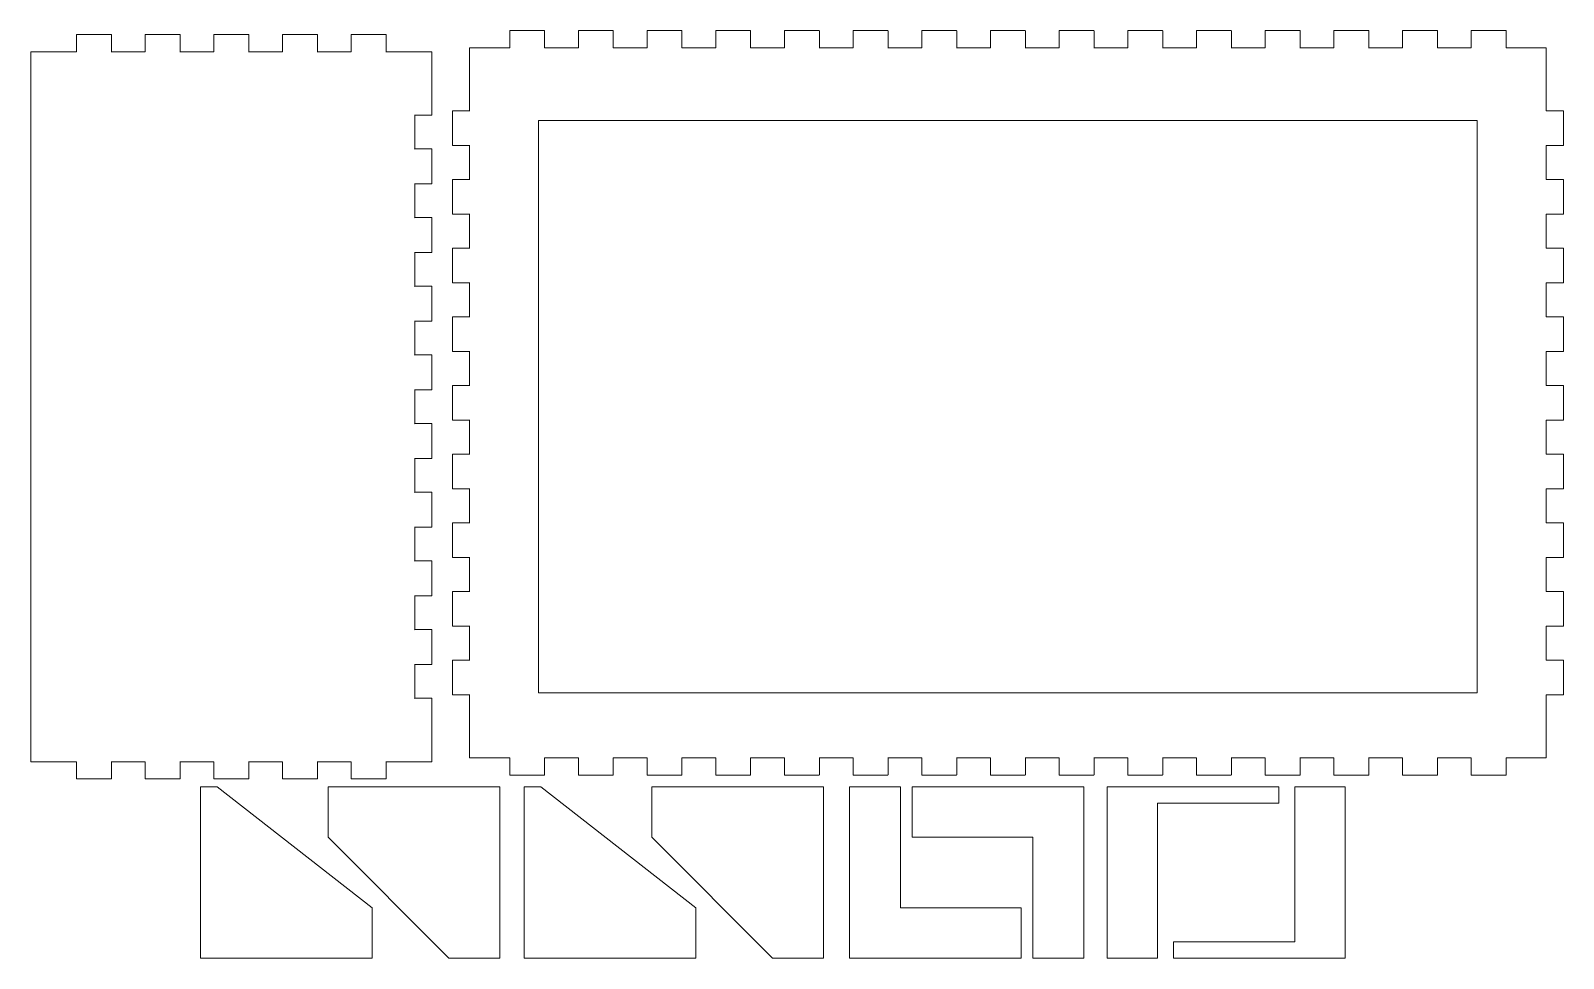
# Model space of a CAD drawing. Header units: millimetres. Extents: x 1 to 269, y 1 to 306.
# Drawn here: x 0.8 to 268.6, y 1 to 163.1 of the extents above; entities that cross this region are included whole.
import ezdxf

# ---------------------------------------------------------------- set-up
doc = ezdxf.new("R2010")
doc.units = ezdxf.units.MM

msp = doc.modelspace()

# ---------------------------------------------------------------- linework, layer by layer
at = {"color": 18, "linetype": 'Continuous', "lineweight": 5, "true_color": 0x000000}
for points in [[(20.85, 159.47), (14.95, 159.47)], [(32.85, 159.47), (26.95, 159.47)], [(44.85, 159.47), (38.95, 159.47)], [(56.85, 159.47), (50.95, 159.47)], [(96.55, 160.15), (90.65, 160.15)], [(108.55, 160.15), (102.65, 160.15)], [(120.55, 160.15), (114.65, 160.15)], [(132.55, 160.15), (126.65, 160.15)], [(144.55, 160.15), (138.65, 160.15)], [(156.55, 160.15), (150.65, 160.15)], [(168.55, 160.15), (162.65, 160.15)], [(180.55, 160.15), (174.65, 160.15)], [(192.55, 160.15), (186.65, 160.15)], [(204.55, 160.15), (198.65, 160.15)], [(216.55, 160.15), (210.65, 160.15)], [(228.55, 160.15), (222.65, 160.15)], [(240.55, 160.15), (234.65, 160.15)], [(252.55, 160.15), (246.65, 160.15)], [(67.95, 142.47), (67.95, 148.37)], [(77.55, 143.05), (77.55, 137.15)], [(265.65, 137.15), (265.65, 143.05)], [(67.95, 130.47), (67.95, 136.37)], [(77.55, 131.05), (77.55, 125.15)], [(265.65, 125.15), (265.65, 131.05)], [(67.95, 118.47), (67.95, 124.37)], [(77.55, 119.05), (77.55, 113.15)], [(265.65, 113.15), (265.65, 119.05)], [(67.95, 106.47), (67.95, 112.37)], [(77.55, 107.05), (77.55, 101.15)], [(265.65, 101.15), (265.65, 107.05)], [(67.95, 94.47), (67.95, 100.37)], [(77.55, 95.05), (77.55, 89.15)], [(265.65, 89.15), (265.65, 95.05)], [(67.95, 82.47), (67.95, 88.37)], [(77.55, 83.05), (77.55, 77.15)], [(265.65, 77.15), (265.65, 83.05)], [(67.95, 70.47), (67.95, 76.37)], [(77.55, 71.05), (77.55, 65.15)], [(265.65, 65.15), (265.65, 71.05)], [(67.95, 58.47), (67.95, 64.37)], [(77.55, 59.05), (77.55, 53.15)], [(265.65, 53.15), (265.65, 59.05)], [(67.95, 46.47), (67.95, 52.37)], [(14.95, 35.37), (20.85, 35.37)], [(26.95, 35.37), (32.85, 35.37)], [(38.95, 35.37), (44.85, 35.37)], [(50.95, 35.37), (56.85, 35.37)], [(90.65, 36.05), (96.55, 36.05)], [(102.65, 36.05), (108.55, 36.05)], [(114.65, 36.05), (120.55, 36.05)], [(126.65, 36.05), (132.55, 36.05)], [(138.65, 36.05), (144.55, 36.05)], [(150.65, 36.05), (156.55, 36.05)], [(162.65, 36.05), (168.55, 36.05)], [(174.65, 36.05), (180.55, 36.05)], [(186.65, 36.05), (192.55, 36.05)], [(198.65, 36.05), (204.55, 36.05)], [(210.65, 36.05), (216.55, 36.05)], [(222.65, 36.05), (228.55, 36.05)], [(234.65, 36.05), (240.55, 36.05)], [(246.65, 36.05), (252.55, 36.05)]]:
    msp.add_lwpolyline(points, dxfattribs=at)
at = {"color": 18, "linetype": 'Continuous', "lineweight": 18, "true_color": 0x000000}
for points in [[(89.6, 47.42), (253.6, 47.42), (253.6, 147.42), (89.6, 147.42), (89.6, 47.42)], [(60.53, 1.02), (30.53, 1.02), (30.53, 31.02), (33.43, 31.02), (60.53, 9.82), (60.53, 1.02)], [(82.82, 31.02), (82.82, 1.02), (73.92, 1.02), (52.82, 22.22), (52.82, 31.02), (82.82, 31.02)], [(117.08, 1.02), (87.08, 1.02), (87.08, 31.02), (89.98, 31.02), (117.08, 9.82), (117.08, 1.02)], [(139.37, 31.02), (139.37, 1.02), (130.47, 1.02), (109.37, 22.22), (109.37, 31.02), (139.37, 31.02)], [(173.94, 1.02), (143.94, 1.02), (143.94, 31.02), (152.84, 31.02), (152.84, 9.82), (173.94, 9.82), (173.94, 1.02)], [(154.87, 31.02), (184.87, 31.02), (184.87, 1.02), (175.97, 1.02), (175.97, 22.22), (154.87, 22.22), (154.87, 31.02)], [(188.93, 1.02), (188.93, 31.02), (218.93, 31.02), (218.93, 28.12), (197.73, 28.12), (197.73, 1.02), (188.93, 1.02)], [(230.51, 31.02), (230.51, 1.02), (200.51, 1.02), (200.51, 3.92), (221.71, 3.92), (221.71, 31.02), (230.51, 31.02)]]:
    msp.add_lwpolyline(points, close=True, dxfattribs=at)
at = {"color": 18, "linetype": 'Continuous', "lineweight": 5, "true_color": 0x000000}
for points, knots in [([(14.95, 159.47), (14.95, 159.47), (14.95, 162.42), (14.95, 162.42), (14.95, 162.45), (14.92, 162.47), (14.9, 162.47), (14.9, 162.47), (8.9, 162.47), (8.9, 162.47), (8.87, 162.47), (8.85, 162.45), (8.85, 162.42), (8.85, 162.42), (8.85, 159.47), (8.85, 159.47)], [0, 0, 0, 0, 1, 1, 1, 2, 2, 2, 3, 3, 3, 4, 4, 4, 5, 5, 5, 5]), ([(26.95, 159.47), (26.95, 159.47), (26.95, 162.42), (26.95, 162.42), (26.95, 162.45), (26.92, 162.47), (26.9, 162.47), (26.9, 162.47), (20.9, 162.47), (20.9, 162.47), (20.87, 162.47), (20.85, 162.45), (20.85, 162.42), (20.85, 162.42), (20.85, 159.47), (20.85, 159.47)], [0, 0, 0, 0, 1, 1, 1, 2, 2, 2, 3, 3, 3, 4, 4, 4, 5, 5, 5, 5]), ([(38.95, 159.47), (38.95, 159.47), (38.95, 162.42), (38.95, 162.42), (38.95, 162.45), (38.92, 162.47), (38.9, 162.47), (38.9, 162.47), (32.9, 162.47), (32.9, 162.47), (32.87, 162.47), (32.85, 162.45), (32.85, 162.42), (32.85, 162.42), (32.85, 159.47), (32.85, 159.47)], [0, 0, 0, 0, 1, 1, 1, 2, 2, 2, 3, 3, 3, 4, 4, 4, 5, 5, 5, 5]), ([(50.95, 159.47), (50.95, 159.47), (50.95, 162.42), (50.95, 162.42), (50.95, 162.45), (50.92, 162.47), (50.9, 162.47), (50.9, 162.47), (44.9, 162.47), (44.9, 162.47), (44.87, 162.47), (44.85, 162.45), (44.85, 162.42), (44.85, 162.42), (44.85, 159.47), (44.85, 159.47)], [0, 0, 0, 0, 1, 1, 1, 2, 2, 2, 3, 3, 3, 4, 4, 4, 5, 5, 5, 5]), ([(62.95, 159.47), (62.95, 159.47), (62.95, 162.42), (62.95, 162.42), (62.95, 162.45), (62.92, 162.47), (62.9, 162.47), (62.9, 162.47), (56.9, 162.47), (56.9, 162.47), (56.87, 162.47), (56.85, 162.45), (56.85, 162.42), (56.85, 162.42), (56.85, 159.47), (56.85, 159.47)], [0, 0, 0, 0, 1, 1, 1, 2, 2, 2, 3, 3, 3, 4, 4, 4, 5, 5, 5, 5]), ([(90.65, 160.15), (90.65, 160.15), (90.65, 163.1), (90.65, 163.1), (90.65, 163.13), (90.63, 163.15), (90.6, 163.15), (90.6, 163.15), (84.6, 163.15), (84.6, 163.15), (84.57, 163.15), (84.55, 163.13), (84.55, 163.1), (84.55, 163.1), (84.55, 160.15), (84.55, 160.15)], [0, 0, 0, 0, 1, 1, 1, 2, 2, 2, 3, 3, 3, 4, 4, 4, 5, 5, 5, 5]), ([(102.65, 160.15), (102.65, 160.15), (102.65, 163.1), (102.65, 163.1), (102.65, 163.13), (102.63, 163.15), (102.6, 163.15), (102.6, 163.15), (96.6, 163.15), (96.6, 163.15), (96.57, 163.15), (96.55, 163.13), (96.55, 163.1), (96.55, 163.1), (96.55, 160.15), (96.55, 160.15)], [0, 0, 0, 0, 1, 1, 1, 2, 2, 2, 3, 3, 3, 4, 4, 4, 5, 5, 5, 5]), ([(114.65, 160.15), (114.65, 160.15), (114.65, 163.1), (114.65, 163.1), (114.65, 163.13), (114.63, 163.15), (114.6, 163.15), (114.6, 163.15), (108.6, 163.15), (108.6, 163.15), (108.57, 163.15), (108.55, 163.13), (108.55, 163.1), (108.55, 163.1), (108.55, 160.15), (108.55, 160.15)], [0, 0, 0, 0, 1, 1, 1, 2, 2, 2, 3, 3, 3, 4, 4, 4, 5, 5, 5, 5]), ([(126.65, 160.15), (126.65, 160.15), (126.65, 163.1), (126.65, 163.1), (126.65, 163.13), (126.63, 163.15), (126.6, 163.15), (126.6, 163.15), (120.6, 163.15), (120.6, 163.15), (120.57, 163.15), (120.55, 163.13), (120.55, 163.1), (120.55, 163.1), (120.55, 160.15), (120.55, 160.15)], [0, 0, 0, 0, 1, 1, 1, 2, 2, 2, 3, 3, 3, 4, 4, 4, 5, 5, 5, 5]), ([(138.65, 160.15), (138.65, 160.15), (138.65, 163.1), (138.65, 163.1), (138.65, 163.13), (138.63, 163.15), (138.6, 163.15), (138.6, 163.15), (132.6, 163.15), (132.6, 163.15), (132.57, 163.15), (132.55, 163.13), (132.55, 163.1), (132.55, 163.1), (132.55, 160.15), (132.55, 160.15)], [0, 0, 0, 0, 1, 1, 1, 2, 2, 2, 3, 3, 3, 4, 4, 4, 5, 5, 5, 5]), ([(150.65, 160.15), (150.65, 160.15), (150.65, 163.1), (150.65, 163.1), (150.65, 163.13), (150.63, 163.15), (150.6, 163.15), (150.6, 163.15), (144.6, 163.15), (144.6, 163.15), (144.57, 163.15), (144.55, 163.13), (144.55, 163.1), (144.55, 163.1), (144.55, 160.15), (144.55, 160.15)], [0, 0, 0, 0, 1, 1, 1, 2, 2, 2, 3, 3, 3, 4, 4, 4, 5, 5, 5, 5]), ([(162.65, 160.15), (162.65, 160.15), (162.65, 163.1), (162.65, 163.1), (162.65, 163.13), (162.63, 163.15), (162.6, 163.15), (162.6, 163.15), (156.6, 163.15), (156.6, 163.15), (156.57, 163.15), (156.55, 163.13), (156.55, 163.1), (156.55, 163.1), (156.55, 160.15), (156.55, 160.15)], [0, 0, 0, 0, 1, 1, 1, 2, 2, 2, 3, 3, 3, 4, 4, 4, 5, 5, 5, 5]), ([(174.65, 160.15), (174.65, 160.15), (174.65, 163.1), (174.65, 163.1), (174.65, 163.13), (174.63, 163.15), (174.6, 163.15), (174.6, 163.15), (168.6, 163.15), (168.6, 163.15), (168.57, 163.15), (168.55, 163.13), (168.55, 163.1), (168.55, 163.1), (168.55, 160.15), (168.55, 160.15)], [0, 0, 0, 0, 1, 1, 1, 2, 2, 2, 3, 3, 3, 4, 4, 4, 5, 5, 5, 5]), ([(186.65, 160.15), (186.65, 160.15), (186.65, 163.1), (186.65, 163.1), (186.65, 163.13), (186.63, 163.15), (186.6, 163.15), (186.6, 163.15), (180.6, 163.15), (180.6, 163.15), (180.57, 163.15), (180.55, 163.13), (180.55, 163.1), (180.55, 163.1), (180.55, 160.15), (180.55, 160.15)], [0, 0, 0, 0, 1, 1, 1, 2, 2, 2, 3, 3, 3, 4, 4, 4, 5, 5, 5, 5]), ([(198.65, 160.15), (198.65, 160.15), (198.65, 163.1), (198.65, 163.1), (198.65, 163.13), (198.63, 163.15), (198.6, 163.15), (198.6, 163.15), (192.6, 163.15), (192.6, 163.15), (192.57, 163.15), (192.55, 163.13), (192.55, 163.1), (192.55, 163.1), (192.55, 160.15), (192.55, 160.15)], [0, 0, 0, 0, 1, 1, 1, 2, 2, 2, 3, 3, 3, 4, 4, 4, 5, 5, 5, 5]), ([(210.65, 160.15), (210.65, 160.15), (210.65, 163.1), (210.65, 163.1), (210.65, 163.13), (210.63, 163.15), (210.6, 163.15), (210.6, 163.15), (204.6, 163.15), (204.6, 163.15), (204.57, 163.15), (204.55, 163.13), (204.55, 163.1), (204.55, 163.1), (204.55, 160.15), (204.55, 160.15)], [0, 0, 0, 0, 1, 1, 1, 2, 2, 2, 3, 3, 3, 4, 4, 4, 5, 5, 5, 5]), ([(222.65, 160.15), (222.65, 160.15), (222.65, 163.1), (222.65, 163.1), (222.65, 163.13), (222.63, 163.15), (222.6, 163.15), (222.6, 163.15), (216.6, 163.15), (216.6, 163.15), (216.57, 163.15), (216.55, 163.13), (216.55, 163.1), (216.55, 163.1), (216.55, 160.15), (216.55, 160.15)], [0, 0, 0, 0, 1, 1, 1, 2, 2, 2, 3, 3, 3, 4, 4, 4, 5, 5, 5, 5]), ([(234.65, 160.15), (234.65, 160.15), (234.65, 163.1), (234.65, 163.1), (234.65, 163.13), (234.63, 163.15), (234.6, 163.15), (234.6, 163.15), (228.6, 163.15), (228.6, 163.15), (228.57, 163.15), (228.55, 163.13), (228.55, 163.1), (228.55, 163.1), (228.55, 160.15), (228.55, 160.15)], [0, 0, 0, 0, 1, 1, 1, 2, 2, 2, 3, 3, 3, 4, 4, 4, 5, 5, 5, 5]), ([(246.65, 160.15), (246.65, 160.15), (246.65, 163.1), (246.65, 163.1), (246.65, 163.13), (246.63, 163.15), (246.6, 163.15), (246.6, 163.15), (240.6, 163.15), (240.6, 163.15), (240.57, 163.15), (240.55, 163.13), (240.55, 163.1), (240.55, 163.1), (240.55, 160.15), (240.55, 160.15)], [0, 0, 0, 0, 1, 1, 1, 2, 2, 2, 3, 3, 3, 4, 4, 4, 5, 5, 5, 5]), ([(258.65, 160.15), (258.65, 160.15), (258.65, 163.1), (258.65, 163.1), (258.65, 163.13), (258.63, 163.15), (258.6, 163.15), (258.6, 163.15), (252.6, 163.15), (252.6, 163.15), (252.57, 163.15), (252.55, 163.13), (252.55, 163.1), (252.55, 163.1), (252.55, 160.15), (252.55, 160.15)], [0, 0, 0, 0, 1, 1, 1, 2, 2, 2, 3, 3, 3, 4, 4, 4, 5, 5, 5, 5]), ([(8.85, 159.47), (8.85, 159.47), (0.9, 159.47), (0.9, 159.47), (0.87, 159.47), (0.85, 159.45), (0.85, 159.42), (0.85, 159.42), (0.85, 35.42), (0.85, 35.42), (0.85, 35.39), (0.87, 35.37), (0.9, 35.37), (0.9, 35.37), (8.85, 35.37), (8.85, 35.37)], [0, 0, 0, 0, 1, 1, 1, 2, 2, 2, 3, 3, 3, 4, 4, 4, 5, 5, 5, 5]), ([(67.95, 148.37), (67.95, 148.37), (70.9, 148.37), (70.9, 148.37), (70.92, 148.37), (70.95, 148.39), (70.95, 148.42), (70.95, 148.42), (70.95, 159.42), (70.95, 159.42), (70.95, 159.45), (70.92, 159.47), (70.9, 159.47), (70.9, 159.47), (62.95, 159.47), (62.95, 159.47)], [0, 0, 0, 0, 1, 1, 1, 2, 2, 2, 3, 3, 3, 4, 4, 4, 5, 5, 5, 5]), ([(84.55, 160.15), (84.55, 160.15), (77.6, 160.15), (77.6, 160.15), (77.57, 160.15), (77.55, 160.13), (77.55, 160.1), (77.55, 160.1), (77.55, 149.15), (77.55, 149.15)], [0, 0, 0, 0, 1, 1, 1, 2, 2, 2, 3, 3, 3, 3]), ([(265.65, 149.15), (265.65, 149.15), (265.65, 160.1), (265.65, 160.1), (265.65, 160.13), (265.63, 160.15), (265.6, 160.15), (265.6, 160.15), (258.65, 160.15), (258.65, 160.15)], [0, 0, 0, 0, 1, 1, 1, 2, 2, 2, 3, 3, 3, 3]), ([(77.55, 149.15), (77.55, 149.15), (74.6, 149.15), (74.6, 149.15), (74.57, 149.15), (74.55, 149.13), (74.55, 149.1), (74.55, 149.1), (74.55, 143.1), (74.55, 143.1), (74.55, 143.07), (74.57, 143.05), (74.6, 143.05), (74.6, 143.05), (77.55, 143.05), (77.55, 143.05)], [0, 0, 0, 0, 1, 1, 1, 2, 2, 2, 3, 3, 3, 4, 4, 4, 5, 5, 5, 5]), ([(265.65, 143.05), (265.65, 143.05), (268.6, 143.05), (268.6, 143.05), (268.63, 143.05), (268.65, 143.07), (268.65, 143.1), (268.65, 143.1), (268.65, 149.1), (268.65, 149.1), (268.65, 149.13), (268.63, 149.15), (268.6, 149.15), (268.6, 149.15), (265.65, 149.15), (265.65, 149.15)], [0, 0, 0, 0, 1, 1, 1, 2, 2, 2, 3, 3, 3, 4, 4, 4, 5, 5, 5, 5]), ([(67.95, 136.37), (67.95, 136.37), (70.9, 136.37), (70.9, 136.37), (70.92, 136.37), (70.95, 136.39), (70.95, 136.42), (70.95, 136.42), (70.95, 142.42), (70.95, 142.42), (70.95, 142.45), (70.92, 142.47), (70.9, 142.47), (70.9, 142.47), (67.95, 142.47), (67.95, 142.47)], [0, 0, 0, 0, 1, 1, 1, 2, 2, 2, 3, 3, 3, 4, 4, 4, 5, 5, 5, 5]), ([(77.55, 137.15), (77.55, 137.15), (74.6, 137.15), (74.6, 137.15), (74.57, 137.15), (74.55, 137.13), (74.55, 137.1), (74.55, 137.1), (74.55, 131.1), (74.55, 131.1), (74.55, 131.07), (74.57, 131.05), (74.6, 131.05), (74.6, 131.05), (77.55, 131.05), (77.55, 131.05)], [0, 0, 0, 0, 1, 1, 1, 2, 2, 2, 3, 3, 3, 4, 4, 4, 5, 5, 5, 5]), ([(265.65, 131.05), (265.65, 131.05), (268.6, 131.05), (268.6, 131.05), (268.63, 131.05), (268.65, 131.07), (268.65, 131.1), (268.65, 131.1), (268.65, 137.1), (268.65, 137.1), (268.65, 137.13), (268.63, 137.15), (268.6, 137.15), (268.6, 137.15), (265.65, 137.15), (265.65, 137.15)], [0, 0, 0, 0, 1, 1, 1, 2, 2, 2, 3, 3, 3, 4, 4, 4, 5, 5, 5, 5]), ([(67.95, 124.37), (67.95, 124.37), (70.9, 124.37), (70.9, 124.37), (70.92, 124.37), (70.95, 124.39), (70.95, 124.42), (70.95, 124.42), (70.95, 130.42), (70.95, 130.42), (70.95, 130.45), (70.92, 130.47), (70.9, 130.47), (70.9, 130.47), (67.95, 130.47), (67.95, 130.47)], [0, 0, 0, 0, 1, 1, 1, 2, 2, 2, 3, 3, 3, 4, 4, 4, 5, 5, 5, 5]), ([(77.55, 125.15), (77.55, 125.15), (74.6, 125.15), (74.6, 125.15), (74.57, 125.15), (74.55, 125.13), (74.55, 125.1), (74.55, 125.1), (74.55, 119.1), (74.55, 119.1), (74.55, 119.07), (74.57, 119.05), (74.6, 119.05), (74.6, 119.05), (77.55, 119.05), (77.55, 119.05)], [0, 0, 0, 0, 1, 1, 1, 2, 2, 2, 3, 3, 3, 4, 4, 4, 5, 5, 5, 5]), ([(265.65, 119.05), (265.65, 119.05), (268.6, 119.05), (268.6, 119.05), (268.63, 119.05), (268.65, 119.07), (268.65, 119.1), (268.65, 119.1), (268.65, 125.1), (268.65, 125.1), (268.65, 125.13), (268.63, 125.15), (268.6, 125.15), (268.6, 125.15), (265.65, 125.15), (265.65, 125.15)], [0, 0, 0, 0, 1, 1, 1, 2, 2, 2, 3, 3, 3, 4, 4, 4, 5, 5, 5, 5]), ([(67.95, 112.37), (67.95, 112.37), (70.9, 112.37), (70.9, 112.37), (70.92, 112.37), (70.95, 112.39), (70.95, 112.42), (70.95, 112.42), (70.95, 118.42), (70.95, 118.42), (70.95, 118.45), (70.92, 118.47), (70.9, 118.47), (70.9, 118.47), (67.95, 118.47), (67.95, 118.47)], [0, 0, 0, 0, 1, 1, 1, 2, 2, 2, 3, 3, 3, 4, 4, 4, 5, 5, 5, 5]), ([(77.55, 113.15), (77.55, 113.15), (74.6, 113.15), (74.6, 113.15), (74.57, 113.15), (74.55, 113.13), (74.55, 113.1), (74.55, 113.1), (74.55, 107.1), (74.55, 107.1), (74.55, 107.07), (74.57, 107.05), (74.6, 107.05), (74.6, 107.05), (77.55, 107.05), (77.55, 107.05)], [0, 0, 0, 0, 1, 1, 1, 2, 2, 2, 3, 3, 3, 4, 4, 4, 5, 5, 5, 5]), ([(265.65, 107.05), (265.65, 107.05), (268.6, 107.05), (268.6, 107.05), (268.63, 107.05), (268.65, 107.07), (268.65, 107.1), (268.65, 107.1), (268.65, 113.1), (268.65, 113.1), (268.65, 113.13), (268.63, 113.15), (268.6, 113.15), (268.6, 113.15), (265.65, 113.15), (265.65, 113.15)], [0, 0, 0, 0, 1, 1, 1, 2, 2, 2, 3, 3, 3, 4, 4, 4, 5, 5, 5, 5]), ([(67.95, 100.37), (67.95, 100.37), (70.9, 100.37), (70.9, 100.37), (70.92, 100.37), (70.95, 100.39), (70.95, 100.42), (70.95, 100.42), (70.95, 106.42), (70.95, 106.42), (70.95, 106.45), (70.92, 106.47), (70.9, 106.47), (70.9, 106.47), (67.95, 106.47), (67.95, 106.47)], [0, 0, 0, 0, 1, 1, 1, 2, 2, 2, 3, 3, 3, 4, 4, 4, 5, 5, 5, 5]), ([(77.55, 101.15), (77.55, 101.15), (74.6, 101.15), (74.6, 101.15), (74.57, 101.15), (74.55, 101.13), (74.55, 101.1), (74.55, 101.1), (74.55, 95.1), (74.55, 95.1), (74.55, 95.07), (74.57, 95.05), (74.6, 95.05), (74.6, 95.05), (77.55, 95.05), (77.55, 95.05)], [0, 0, 0, 0, 1, 1, 1, 2, 2, 2, 3, 3, 3, 4, 4, 4, 5, 5, 5, 5]), ([(265.65, 95.05), (265.65, 95.05), (268.6, 95.05), (268.6, 95.05), (268.63, 95.05), (268.65, 95.07), (268.65, 95.1), (268.65, 95.1), (268.65, 101.1), (268.65, 101.1), (268.65, 101.13), (268.63, 101.15), (268.6, 101.15), (268.6, 101.15), (265.65, 101.15), (265.65, 101.15)], [0, 0, 0, 0, 1, 1, 1, 2, 2, 2, 3, 3, 3, 4, 4, 4, 5, 5, 5, 5]), ([(67.95, 88.37), (67.95, 88.37), (70.9, 88.37), (70.9, 88.37), (70.92, 88.37), (70.95, 88.39), (70.95, 88.42), (70.95, 88.42), (70.95, 94.42), (70.95, 94.42), (70.95, 94.45), (70.92, 94.47), (70.9, 94.47), (70.9, 94.47), (67.95, 94.47), (67.95, 94.47)], [0, 0, 0, 0, 1, 1, 1, 2, 2, 2, 3, 3, 3, 4, 4, 4, 5, 5, 5, 5]), ([(77.55, 89.15), (77.55, 89.15), (74.6, 89.15), (74.6, 89.15), (74.57, 89.15), (74.55, 89.13), (74.55, 89.1), (74.55, 89.1), (74.55, 83.1), (74.55, 83.1), (74.55, 83.07), (74.57, 83.05), (74.6, 83.05), (74.6, 83.05), (77.55, 83.05), (77.55, 83.05)], [0, 0, 0, 0, 1, 1, 1, 2, 2, 2, 3, 3, 3, 4, 4, 4, 5, 5, 5, 5]), ([(265.65, 83.05), (265.65, 83.05), (268.6, 83.05), (268.6, 83.05), (268.63, 83.05), (268.65, 83.07), (268.65, 83.1), (268.65, 83.1), (268.65, 89.1), (268.65, 89.1), (268.65, 89.13), (268.63, 89.15), (268.6, 89.15), (268.6, 89.15), (265.65, 89.15), (265.65, 89.15)], [0, 0, 0, 0, 1, 1, 1, 2, 2, 2, 3, 3, 3, 4, 4, 4, 5, 5, 5, 5]), ([(67.95, 76.37), (67.95, 76.37), (70.9, 76.37), (70.9, 76.37), (70.92, 76.37), (70.95, 76.39), (70.95, 76.42), (70.95, 76.42), (70.95, 82.42), (70.95, 82.42), (70.95, 82.45), (70.92, 82.47), (70.9, 82.47), (70.9, 82.47), (67.95, 82.47), (67.95, 82.47)], [0, 0, 0, 0, 1, 1, 1, 2, 2, 2, 3, 3, 3, 4, 4, 4, 5, 5, 5, 5]), ([(77.55, 77.15), (77.55, 77.15), (74.6, 77.15), (74.6, 77.15), (74.57, 77.15), (74.55, 77.13), (74.55, 77.1), (74.55, 77.1), (74.55, 71.1), (74.55, 71.1), (74.55, 71.07), (74.57, 71.05), (74.6, 71.05), (74.6, 71.05), (77.55, 71.05), (77.55, 71.05)], [0, 0, 0, 0, 1, 1, 1, 2, 2, 2, 3, 3, 3, 4, 4, 4, 5, 5, 5, 5]), ([(265.65, 71.05), (265.65, 71.05), (268.6, 71.05), (268.6, 71.05), (268.63, 71.05), (268.65, 71.07), (268.65, 71.1), (268.65, 71.1), (268.65, 77.1), (268.65, 77.1), (268.65, 77.13), (268.63, 77.15), (268.6, 77.15), (268.6, 77.15), (265.65, 77.15), (265.65, 77.15)], [0, 0, 0, 0, 1, 1, 1, 2, 2, 2, 3, 3, 3, 4, 4, 4, 5, 5, 5, 5]), ([(67.95, 64.37), (67.95, 64.37), (70.9, 64.37), (70.9, 64.37), (70.92, 64.37), (70.95, 64.39), (70.95, 64.42), (70.95, 64.42), (70.95, 70.42), (70.95, 70.42), (70.95, 70.45), (70.92, 70.47), (70.9, 70.47), (70.9, 70.47), (67.95, 70.47), (67.95, 70.47)], [0, 0, 0, 0, 1, 1, 1, 2, 2, 2, 3, 3, 3, 4, 4, 4, 5, 5, 5, 5]), ([(77.55, 65.15), (77.55, 65.15), (74.6, 65.15), (74.6, 65.15), (74.57, 65.15), (74.55, 65.13), (74.55, 65.1), (74.55, 65.1), (74.55, 59.1), (74.55, 59.1), (74.55, 59.07), (74.57, 59.05), (74.6, 59.05), (74.6, 59.05), (77.55, 59.05), (77.55, 59.05)], [0, 0, 0, 0, 1, 1, 1, 2, 2, 2, 3, 3, 3, 4, 4, 4, 5, 5, 5, 5]), ([(265.65, 59.05), (265.65, 59.05), (268.6, 59.05), (268.6, 59.05), (268.63, 59.05), (268.65, 59.07), (268.65, 59.1), (268.65, 59.1), (268.65, 65.1), (268.65, 65.1), (268.65, 65.13), (268.63, 65.15), (268.6, 65.15), (268.6, 65.15), (265.65, 65.15), (265.65, 65.15)], [0, 0, 0, 0, 1, 1, 1, 2, 2, 2, 3, 3, 3, 4, 4, 4, 5, 5, 5, 5]), ([(67.95, 52.37), (67.95, 52.37), (70.9, 52.37), (70.9, 52.37), (70.92, 52.37), (70.95, 52.39), (70.95, 52.42), (70.95, 52.42), (70.95, 58.42), (70.95, 58.42), (70.95, 58.45), (70.92, 58.47), (70.9, 58.47), (70.9, 58.47), (67.95, 58.47), (67.95, 58.47)], [0, 0, 0, 0, 1, 1, 1, 2, 2, 2, 3, 3, 3, 4, 4, 4, 5, 5, 5, 5]), ([(77.55, 53.15), (77.55, 53.15), (74.6, 53.15), (74.6, 53.15), (74.57, 53.15), (74.55, 53.13), (74.55, 53.1), (74.55, 53.1), (74.55, 47.1), (74.55, 47.1), (74.55, 47.07), (74.57, 47.05), (74.6, 47.05), (74.6, 47.05), (77.55, 47.05), (77.55, 47.05)], [0, 0, 0, 0, 1, 1, 1, 2, 2, 2, 3, 3, 3, 4, 4, 4, 5, 5, 5, 5]), ([(265.65, 47.05), (265.65, 47.05), (268.6, 47.05), (268.6, 47.05), (268.63, 47.05), (268.65, 47.07), (268.65, 47.1), (268.65, 47.1), (268.65, 53.1), (268.65, 53.1), (268.65, 53.13), (268.63, 53.15), (268.6, 53.15), (268.6, 53.15), (265.65, 53.15), (265.65, 53.15)], [0, 0, 0, 0, 1, 1, 1, 2, 2, 2, 3, 3, 3, 4, 4, 4, 5, 5, 5, 5]), ([(62.95, 35.37), (62.95, 35.37), (70.9, 35.37), (70.9, 35.37), (70.92, 35.37), (70.95, 35.39), (70.95, 35.42), (70.95, 35.42), (70.95, 46.42), (70.95, 46.42), (70.95, 46.45), (70.92, 46.47), (70.9, 46.47), (70.9, 46.47), (67.95, 46.47), (67.95, 46.47)], [0, 0, 0, 0, 1, 1, 1, 2, 2, 2, 3, 3, 3, 4, 4, 4, 5, 5, 5, 5]), ([(77.55, 47.05), (77.55, 47.05), (77.55, 36.1), (77.55, 36.1), (77.55, 36.1), (77.57, 36.05), (77.6, 36.05), (77.6, 36.05), (84.55, 36.05), (84.55, 36.05)], [0, 0, 0, 0, 1, 1, 1, 2, 2, 2, 3, 3, 3, 3]), ([(258.65, 36.05), (258.65, 36.05), (265.6, 36.05), (265.6, 36.05), (265.63, 36.05), (265.65, 36.07), (265.65, 36.1), (265.65, 36.1), (265.65, 47.05), (265.65, 47.05)], [0, 0, 0, 0, 1, 1, 1, 2, 2, 2, 3, 3, 3, 3]), ([(8.85, 35.37), (8.85, 35.37), (8.85, 32.42), (8.85, 32.42), (8.85, 32.39), (8.87, 32.37), (8.9, 32.37), (8.9, 32.37), (14.9, 32.37), (14.9, 32.37), (14.92, 32.37), (14.95, 32.39), (14.95, 32.42), (14.95, 32.42), (14.95, 35.37), (14.95, 35.37)], [0, 0, 0, 0, 1, 1, 1, 2, 2, 2, 3, 3, 3, 4, 4, 4, 5, 5, 5, 5]), ([(20.85, 35.37), (20.85, 35.37), (20.85, 32.42), (20.85, 32.42), (20.85, 32.39), (20.87, 32.37), (20.9, 32.37), (20.9, 32.37), (26.9, 32.37), (26.9, 32.37), (26.92, 32.37), (26.95, 32.39), (26.95, 32.42), (26.95, 32.42), (26.95, 35.37), (26.95, 35.37)], [0, 0, 0, 0, 1, 1, 1, 2, 2, 2, 3, 3, 3, 4, 4, 4, 5, 5, 5, 5]), ([(32.85, 35.37), (32.85, 35.37), (32.85, 32.42), (32.85, 32.42), (32.85, 32.39), (32.87, 32.37), (32.9, 32.37), (32.9, 32.37), (38.9, 32.37), (38.9, 32.37), (38.92, 32.37), (38.95, 32.39), (38.95, 32.42), (38.95, 32.42), (38.95, 35.37), (38.95, 35.37)], [0, 0, 0, 0, 1, 1, 1, 2, 2, 2, 3, 3, 3, 4, 4, 4, 5, 5, 5, 5]), ([(44.85, 35.37), (44.85, 35.37), (44.85, 32.42), (44.85, 32.42), (44.85, 32.39), (44.87, 32.37), (44.9, 32.37), (44.9, 32.37), (50.9, 32.37), (50.9, 32.37), (50.92, 32.37), (50.95, 32.39), (50.95, 32.42), (50.95, 32.42), (50.95, 35.37), (50.95, 35.37)], [0, 0, 0, 0, 1, 1, 1, 2, 2, 2, 3, 3, 3, 4, 4, 4, 5, 5, 5, 5]), ([(56.85, 35.37), (56.85, 35.37), (56.85, 32.42), (56.85, 32.42), (56.85, 32.39), (56.87, 32.37), (56.9, 32.37), (56.9, 32.37), (62.9, 32.37), (62.9, 32.37), (62.92, 32.37), (62.95, 32.39), (62.95, 32.42), (62.95, 32.42), (62.95, 35.37), (62.95, 35.37)], [0, 0, 0, 0, 1, 1, 1, 2, 2, 2, 3, 3, 3, 4, 4, 4, 5, 5, 5, 5]), ([(84.55, 36.05), (84.55, 36.05), (84.55, 33.1), (84.55, 33.1), (84.55, 33.07), (84.57, 33.05), (84.6, 33.05), (84.6, 33.05), (90.6, 33.05), (90.6, 33.05), (90.63, 33.05), (90.65, 33.07), (90.65, 33.1), (90.65, 33.1), (90.65, 36.05), (90.65, 36.05)], [0, 0, 0, 0, 1, 1, 1, 2, 2, 2, 3, 3, 3, 4, 4, 4, 5, 5, 5, 5]), ([(96.55, 36.05), (96.55, 36.05), (96.55, 33.1), (96.55, 33.1), (96.55, 33.07), (96.57, 33.05), (96.6, 33.05), (96.6, 33.05), (102.6, 33.05), (102.6, 33.05), (102.63, 33.05), (102.65, 33.07), (102.65, 33.1), (102.65, 33.1), (102.65, 36.05), (102.65, 36.05)], [0, 0, 0, 0, 1, 1, 1, 2, 2, 2, 3, 3, 3, 4, 4, 4, 5, 5, 5, 5]), ([(108.55, 36.05), (108.55, 36.05), (108.55, 33.1), (108.55, 33.1), (108.55, 33.07), (108.57, 33.05), (108.6, 33.05), (108.6, 33.05), (114.6, 33.05), (114.6, 33.05), (114.63, 33.05), (114.65, 33.07), (114.65, 33.1), (114.65, 33.1), (114.65, 36.05), (114.65, 36.05)], [0, 0, 0, 0, 1, 1, 1, 2, 2, 2, 3, 3, 3, 4, 4, 4, 5, 5, 5, 5]), ([(120.55, 36.05), (120.55, 36.05), (120.55, 33.1), (120.55, 33.1), (120.55, 33.07), (120.57, 33.05), (120.6, 33.05), (120.6, 33.05), (126.6, 33.05), (126.6, 33.05), (126.63, 33.05), (126.65, 33.07), (126.65, 33.1), (126.65, 33.1), (126.65, 36.05), (126.65, 36.05)], [0, 0, 0, 0, 1, 1, 1, 2, 2, 2, 3, 3, 3, 4, 4, 4, 5, 5, 5, 5]), ([(132.55, 36.05), (132.55, 36.05), (132.55, 33.1), (132.55, 33.1), (132.55, 33.07), (132.57, 33.05), (132.6, 33.05), (132.6, 33.05), (138.6, 33.05), (138.6, 33.05), (138.63, 33.05), (138.65, 33.07), (138.65, 33.1), (138.65, 33.1), (138.65, 36.05), (138.65, 36.05)], [0, 0, 0, 0, 1, 1, 1, 2, 2, 2, 3, 3, 3, 4, 4, 4, 5, 5, 5, 5]), ([(144.55, 36.05), (144.55, 36.05), (144.55, 33.1), (144.55, 33.1), (144.55, 33.07), (144.57, 33.05), (144.6, 33.05), (144.6, 33.05), (150.6, 33.05), (150.6, 33.05), (150.63, 33.05), (150.65, 33.07), (150.65, 33.1), (150.65, 33.1), (150.65, 36.05), (150.65, 36.05)], [0, 0, 0, 0, 1, 1, 1, 2, 2, 2, 3, 3, 3, 4, 4, 4, 5, 5, 5, 5]), ([(156.55, 36.05), (156.55, 36.05), (156.55, 33.1), (156.55, 33.1), (156.55, 33.07), (156.57, 33.05), (156.6, 33.05), (156.6, 33.05), (162.6, 33.05), (162.6, 33.05), (162.63, 33.05), (162.65, 33.07), (162.65, 33.1), (162.65, 33.1), (162.65, 36.05), (162.65, 36.05)], [0, 0, 0, 0, 1, 1, 1, 2, 2, 2, 3, 3, 3, 4, 4, 4, 5, 5, 5, 5]), ([(168.55, 36.05), (168.55, 36.05), (168.55, 33.1), (168.55, 33.1), (168.55, 33.07), (168.57, 33.05), (168.6, 33.05), (168.6, 33.05), (174.6, 33.05), (174.6, 33.05), (174.63, 33.05), (174.65, 33.07), (174.65, 33.1), (174.65, 33.1), (174.65, 36.05), (174.65, 36.05)], [0, 0, 0, 0, 1, 1, 1, 2, 2, 2, 3, 3, 3, 4, 4, 4, 5, 5, 5, 5]), ([(180.55, 36.05), (180.55, 36.05), (180.55, 33.1), (180.55, 33.1), (180.55, 33.07), (180.57, 33.05), (180.6, 33.05), (180.6, 33.05), (186.6, 33.05), (186.6, 33.05), (186.63, 33.05), (186.65, 33.07), (186.65, 33.1), (186.65, 33.1), (186.65, 36.05), (186.65, 36.05)], [0, 0, 0, 0, 1, 1, 1, 2, 2, 2, 3, 3, 3, 4, 4, 4, 5, 5, 5, 5]), ([(192.55, 36.05), (192.55, 36.05), (192.55, 33.1), (192.55, 33.1), (192.55, 33.07), (192.57, 33.05), (192.6, 33.05), (192.6, 33.05), (198.6, 33.05), (198.6, 33.05), (198.63, 33.05), (198.65, 33.07), (198.65, 33.1), (198.65, 33.1), (198.65, 36.05), (198.65, 36.05)], [0, 0, 0, 0, 1, 1, 1, 2, 2, 2, 3, 3, 3, 4, 4, 4, 5, 5, 5, 5]), ([(204.55, 36.05), (204.55, 36.05), (204.55, 33.1), (204.55, 33.1), (204.55, 33.07), (204.57, 33.05), (204.6, 33.05), (204.6, 33.05), (210.6, 33.05), (210.6, 33.05), (210.63, 33.05), (210.65, 33.07), (210.65, 33.1), (210.65, 33.1), (210.65, 36.05), (210.65, 36.05)], [0, 0, 0, 0, 1, 1, 1, 2, 2, 2, 3, 3, 3, 4, 4, 4, 5, 5, 5, 5]), ([(216.55, 36.05), (216.55, 36.05), (216.55, 33.1), (216.55, 33.1), (216.55, 33.07), (216.57, 33.05), (216.6, 33.05), (216.6, 33.05), (222.6, 33.05), (222.6, 33.05), (222.63, 33.05), (222.65, 33.07), (222.65, 33.1), (222.65, 33.1), (222.65, 36.05), (222.65, 36.05)], [0, 0, 0, 0, 1, 1, 1, 2, 2, 2, 3, 3, 3, 4, 4, 4, 5, 5, 5, 5]), ([(228.55, 36.05), (228.55, 36.05), (228.55, 33.1), (228.55, 33.1), (228.55, 33.07), (228.57, 33.05), (228.6, 33.05), (228.6, 33.05), (234.6, 33.05), (234.6, 33.05), (234.63, 33.05), (234.65, 33.07), (234.65, 33.1), (234.65, 33.1), (234.65, 36.05), (234.65, 36.05)], [0, 0, 0, 0, 1, 1, 1, 2, 2, 2, 3, 3, 3, 4, 4, 4, 5, 5, 5, 5]), ([(240.55, 36.05), (240.55, 36.05), (240.55, 33.1), (240.55, 33.1), (240.55, 33.07), (240.57, 33.05), (240.6, 33.05), (240.6, 33.05), (246.6, 33.05), (246.6, 33.05), (246.63, 33.05), (246.65, 33.07), (246.65, 33.1), (246.65, 33.1), (246.65, 36.05), (246.65, 36.05)], [0, 0, 0, 0, 1, 1, 1, 2, 2, 2, 3, 3, 3, 4, 4, 4, 5, 5, 5, 5]), ([(252.55, 36.05), (252.55, 36.05), (252.55, 33.1), (252.55, 33.1), (252.55, 33.07), (252.57, 33.05), (252.6, 33.05), (252.6, 33.05), (258.6, 33.05), (258.6, 33.05), (258.63, 33.05), (258.65, 33.07), (258.65, 33.1), (258.65, 33.1), (258.65, 36.05), (258.65, 36.05)], [0, 0, 0, 0, 1, 1, 1, 2, 2, 2, 3, 3, 3, 4, 4, 4, 5, 5, 5, 5])]:
    msp.add_open_spline(points, degree=3, knots=knots, dxfattribs=at)
for points in [[(8.85, 159.47), (8.85, 159.42), (8.9, 159.47), (8.85, 159.47)], [(14.95, 159.47), (14.9, 159.47), (14.95, 159.42), (14.95, 159.47)], [(20.85, 159.47), (20.85, 159.42), (20.9, 159.47), (20.85, 159.47)], [(26.95, 159.47), (26.9, 159.47), (26.95, 159.42), (26.95, 159.47)], [(32.85, 159.47), (32.85, 159.42), (32.9, 159.47), (32.85, 159.47)], [(38.95, 159.47), (38.9, 159.47), (38.95, 159.42), (38.95, 159.47)], [(44.85, 159.47), (44.85, 159.42), (44.9, 159.47), (44.85, 159.47)], [(50.95, 159.47), (50.9, 159.47), (50.95, 159.42), (50.95, 159.47)], [(56.85, 159.47), (56.85, 159.42), (56.9, 159.47), (56.85, 159.47)], [(62.95, 159.47), (62.9, 159.47), (62.95, 159.42), (62.95, 159.47)], [(84.55, 160.15), (84.55, 160.1), (84.6, 160.15), (84.55, 160.15)], [(90.65, 160.15), (90.6, 160.15), (90.65, 160.1), (90.65, 160.15)], [(96.55, 160.15), (96.55, 160.1), (96.6, 160.15), (96.55, 160.15)], [(102.65, 160.15), (102.6, 160.15), (102.65, 160.1), (102.65, 160.15)], [(108.55, 160.15), (108.55, 160.1), (108.6, 160.15), (108.55, 160.15)], [(114.65, 160.15), (114.6, 160.15), (114.65, 160.1), (114.65, 160.15)], [(120.55, 160.15), (120.55, 160.1), (120.6, 160.15), (120.55, 160.15)], [(126.65, 160.15), (126.6, 160.15), (126.65, 160.1), (126.65, 160.15)], [(132.55, 160.15), (132.55, 160.1), (132.6, 160.15), (132.55, 160.15)], [(138.65, 160.15), (138.6, 160.15), (138.65, 160.1), (138.65, 160.15)], [(144.55, 160.15), (144.55, 160.1), (144.6, 160.15), (144.55, 160.15)], [(150.65, 160.15), (150.6, 160.15), (150.65, 160.1), (150.65, 160.15)], [(156.55, 160.15), (156.55, 160.1), (156.6, 160.15), (156.55, 160.15)], [(162.65, 160.15), (162.6, 160.15), (162.65, 160.1), (162.65, 160.15)], [(168.55, 160.15), (168.55, 160.1), (168.6, 160.15), (168.55, 160.15)], [(174.65, 160.15), (174.6, 160.15), (174.65, 160.1), (174.65, 160.15)], [(180.55, 160.15), (180.55, 160.1), (180.6, 160.15), (180.55, 160.15)], [(186.65, 160.15), (186.6, 160.15), (186.65, 160.1), (186.65, 160.15)], [(192.55, 160.15), (192.55, 160.1), (192.6, 160.15), (192.55, 160.15)], [(198.65, 160.15), (198.6, 160.15), (198.65, 160.1), (198.65, 160.15)], [(204.55, 160.15), (204.55, 160.1), (204.6, 160.15), (204.55, 160.15)], [(210.65, 160.15), (210.6, 160.15), (210.65, 160.1), (210.65, 160.15)], [(216.55, 160.15), (216.55, 160.1), (216.6, 160.15), (216.55, 160.15)], [(222.65, 160.15), (222.6, 160.15), (222.65, 160.1), (222.65, 160.15)], [(228.55, 160.15), (228.55, 160.1), (228.6, 160.15), (228.55, 160.15)], [(234.65, 160.15), (234.6, 160.15), (234.65, 160.1), (234.65, 160.15)], [(240.55, 160.15), (240.55, 160.1), (240.6, 160.15), (240.55, 160.15)], [(246.65, 160.15), (246.6, 160.15), (246.65, 160.1), (246.65, 160.15)], [(252.55, 160.15), (252.55, 160.1), (252.6, 160.15), (252.55, 160.15)], [(258.65, 160.15), (258.6, 160.15), (258.65, 160.1), (258.65, 160.15)], [(67.95, 148.37), (67.95, 148.42), (67.9, 148.37), (67.95, 148.37)], [(77.55, 149.15), (77.55, 149.1), (77.6, 149.15), (77.55, 149.15)], [(265.65, 149.15), (265.6, 149.15), (265.65, 149.1), (265.65, 149.15)], [(67.95, 142.47), (67.9, 142.47), (67.95, 142.42), (67.95, 142.47)], [(77.55, 143.05), (77.6, 143.05), (77.55, 143.1), (77.55, 143.05)], [(265.65, 143.05), (265.65, 143.1), (265.6, 143.05), (265.65, 143.05)], [(77.55, 137.15), (77.55, 137.1), (77.6, 137.15), (77.55, 137.15)], [(265.65, 137.15), (265.6, 137.15), (265.65, 137.1), (265.65, 137.15)], [(67.95, 136.37), (67.95, 136.42), (67.9, 136.37), (67.95, 136.37)], [(67.95, 130.47), (67.9, 130.47), (67.95, 130.42), (67.95, 130.47)], [(77.55, 131.05), (77.6, 131.05), (77.55, 131.1), (77.55, 131.05)], [(265.65, 131.05), (265.65, 131.1), (265.6, 131.05), (265.65, 131.05)], [(67.95, 124.37), (67.95, 124.42), (67.9, 124.37), (67.95, 124.37)], [(77.55, 125.15), (77.55, 125.1), (77.6, 125.15), (77.55, 125.15)], [(265.65, 125.15), (265.6, 125.15), (265.65, 125.1), (265.65, 125.15)], [(67.95, 118.47), (67.9, 118.47), (67.95, 118.42), (67.95, 118.47)], [(77.55, 119.05), (77.6, 119.05), (77.55, 119.1), (77.55, 119.05)], [(265.65, 119.05), (265.65, 119.1), (265.6, 119.05), (265.65, 119.05)], [(77.55, 113.15), (77.55, 113.1), (77.6, 113.15), (77.55, 113.15)], [(265.65, 113.15), (265.6, 113.15), (265.65, 113.1), (265.65, 113.15)], [(67.95, 112.37), (67.95, 112.42), (67.9, 112.37), (67.95, 112.37)], [(67.95, 106.47), (67.9, 106.47), (67.95, 106.42), (67.95, 106.47)], [(77.55, 107.05), (77.6, 107.05), (77.55, 107.1), (77.55, 107.05)], [(265.65, 107.05), (265.65, 107.1), (265.6, 107.05), (265.65, 107.05)], [(67.95, 100.37), (67.95, 100.42), (67.9, 100.37), (67.95, 100.37)], [(77.55, 101.15), (77.55, 101.1), (77.6, 101.15), (77.55, 101.15)], [(265.65, 101.15), (265.6, 101.15), (265.65, 101.1), (265.65, 101.15)], [(67.95, 94.47), (67.9, 94.47), (67.95, 94.42), (67.95, 94.47)], [(77.55, 95.05), (77.6, 95.05), (77.55, 95.1), (77.55, 95.05)], [(265.65, 95.05), (265.65, 95.1), (265.6, 95.05), (265.65, 95.05)], [(67.95, 88.37), (67.95, 88.42), (67.9, 88.37), (67.95, 88.37)], [(77.55, 89.15), (77.55, 89.1), (77.6, 89.15), (77.55, 89.15)], [(265.65, 89.15), (265.6, 89.15), (265.65, 89.1), (265.65, 89.15)], [(77.55, 83.05), (77.6, 83.05), (77.55, 83.1), (77.55, 83.05)], [(265.65, 83.05), (265.65, 83.1), (265.6, 83.05), (265.65, 83.05)], [(67.95, 82.47), (67.9, 82.47), (67.95, 82.42), (67.95, 82.47)], [(67.95, 76.37), (67.95, 76.42), (67.9, 76.37), (67.95, 76.37)], [(77.55, 77.15), (77.55, 77.1), (77.6, 77.15), (77.55, 77.15)], [(265.65, 77.15), (265.6, 77.15), (265.65, 77.1), (265.65, 77.15)], [(67.95, 70.47), (67.9, 70.47), (67.95, 70.42), (67.95, 70.47)], [(77.55, 71.05), (77.6, 71.05), (77.55, 71.1), (77.55, 71.05)], [(265.65, 71.05), (265.65, 71.1), (265.6, 71.05), (265.65, 71.05)], [(67.95, 64.37), (67.95, 64.42), (67.9, 64.37), (67.95, 64.37)], [(77.55, 65.15), (77.55, 65.1), (77.6, 65.15), (77.55, 65.15)], [(265.65, 65.15), (265.6, 65.15), (265.65, 65.1), (265.65, 65.15)], [(77.55, 59.05), (77.6, 59.05), (77.55, 59.1), (77.55, 59.05)], [(265.65, 59.05), (265.65, 59.1), (265.6, 59.05), (265.65, 59.05)], [(67.95, 58.47), (67.9, 58.47), (67.95, 58.42), (67.95, 58.47)], [(67.95, 52.37), (67.95, 52.42), (67.9, 52.37), (67.95, 52.37)], [(77.55, 53.15), (77.55, 53.1), (77.6, 53.15), (77.55, 53.15)], [(265.65, 53.15), (265.6, 53.15), (265.65, 53.1), (265.65, 53.15)], [(67.95, 46.47), (67.9, 46.47), (67.95, 46.42), (67.95, 46.47)], [(77.55, 47.05), (77.6, 47.05), (77.55, 47.1), (77.55, 47.05)], [(265.65, 47.05), (265.65, 47.1), (265.6, 47.05), (265.65, 47.05)], [(8.85, 35.37), (8.9, 35.37), (8.85, 35.42), (8.85, 35.37)], [(14.95, 35.37), (14.95, 35.42), (14.9, 35.37), (14.95, 35.37)], [(20.85, 35.37), (20.9, 35.37), (20.85, 35.42), (20.85, 35.37)], [(26.95, 35.37), (26.95, 35.42), (26.9, 35.37), (26.95, 35.37)], [(32.85, 35.37), (32.9, 35.37), (32.85, 35.42), (32.85, 35.37)], [(38.95, 35.37), (38.95, 35.42), (38.9, 35.37), (38.95, 35.37)], [(44.85, 35.37), (44.9, 35.37), (44.85, 35.42), (44.85, 35.37)], [(50.95, 35.37), (50.95, 35.42), (50.9, 35.37), (50.95, 35.37)], [(56.85, 35.37), (56.9, 35.37), (56.85, 35.42), (56.85, 35.37)], [(62.95, 35.37), (62.95, 35.42), (62.9, 35.37), (62.95, 35.37)], [(84.55, 36.05), (84.6, 36.05), (84.55, 36.1), (84.55, 36.05)], [(90.65, 36.05), (90.65, 36.1), (90.6, 36.05), (90.65, 36.05)], [(96.55, 36.05), (96.6, 36.05), (96.55, 36.1), (96.55, 36.05)], [(102.65, 36.05), (102.65, 36.1), (102.6, 36.05), (102.65, 36.05)], [(108.55, 36.05), (108.6, 36.05), (108.55, 36.1), (108.55, 36.05)], [(114.65, 36.05), (114.65, 36.1), (114.6, 36.05), (114.65, 36.05)], [(120.55, 36.05), (120.6, 36.05), (120.55, 36.1), (120.55, 36.05)], [(126.65, 36.05), (126.65, 36.1), (126.6, 36.05), (126.65, 36.05)], [(132.55, 36.05), (132.6, 36.05), (132.55, 36.1), (132.55, 36.05)], [(138.65, 36.05), (138.65, 36.1), (138.6, 36.05), (138.65, 36.05)], [(144.55, 36.05), (144.6, 36.05), (144.55, 36.1), (144.55, 36.05)], [(150.65, 36.05), (150.65, 36.1), (150.6, 36.05), (150.65, 36.05)], [(156.55, 36.05), (156.6, 36.05), (156.55, 36.1), (156.55, 36.05)], [(162.65, 36.05), (162.65, 36.1), (162.6, 36.05), (162.65, 36.05)], [(168.55, 36.05), (168.6, 36.05), (168.55, 36.1), (168.55, 36.05)], [(174.65, 36.05), (174.65, 36.1), (174.6, 36.05), (174.65, 36.05)], [(180.55, 36.05), (180.6, 36.05), (180.55, 36.1), (180.55, 36.05)], [(186.65, 36.05), (186.65, 36.1), (186.6, 36.05), (186.65, 36.05)], [(192.55, 36.05), (192.6, 36.05), (192.55, 36.1), (192.55, 36.05)], [(198.65, 36.05), (198.65, 36.1), (198.6, 36.05), (198.65, 36.05)], [(204.55, 36.05), (204.6, 36.05), (204.55, 36.1), (204.55, 36.05)], [(210.65, 36.05), (210.65, 36.1), (210.6, 36.05), (210.65, 36.05)], [(216.55, 36.05), (216.6, 36.05), (216.55, 36.1), (216.55, 36.05)], [(222.65, 36.05), (222.65, 36.1), (222.6, 36.05), (222.65, 36.05)], [(228.55, 36.05), (228.6, 36.05), (228.55, 36.1), (228.55, 36.05)], [(234.65, 36.05), (234.65, 36.1), (234.6, 36.05), (234.65, 36.05)], [(240.55, 36.05), (240.6, 36.05), (240.55, 36.1), (240.55, 36.05)], [(246.65, 36.05), (246.65, 36.1), (246.6, 36.05), (246.65, 36.05)], [(252.55, 36.05), (252.6, 36.05), (252.55, 36.1), (252.55, 36.05)], [(258.65, 36.05), (258.65, 36.1), (258.6, 36.05), (258.65, 36.05)]]:
    msp.add_open_spline(points, degree=3, dxfattribs=at)

doc.saveas('drawing.dxf')
